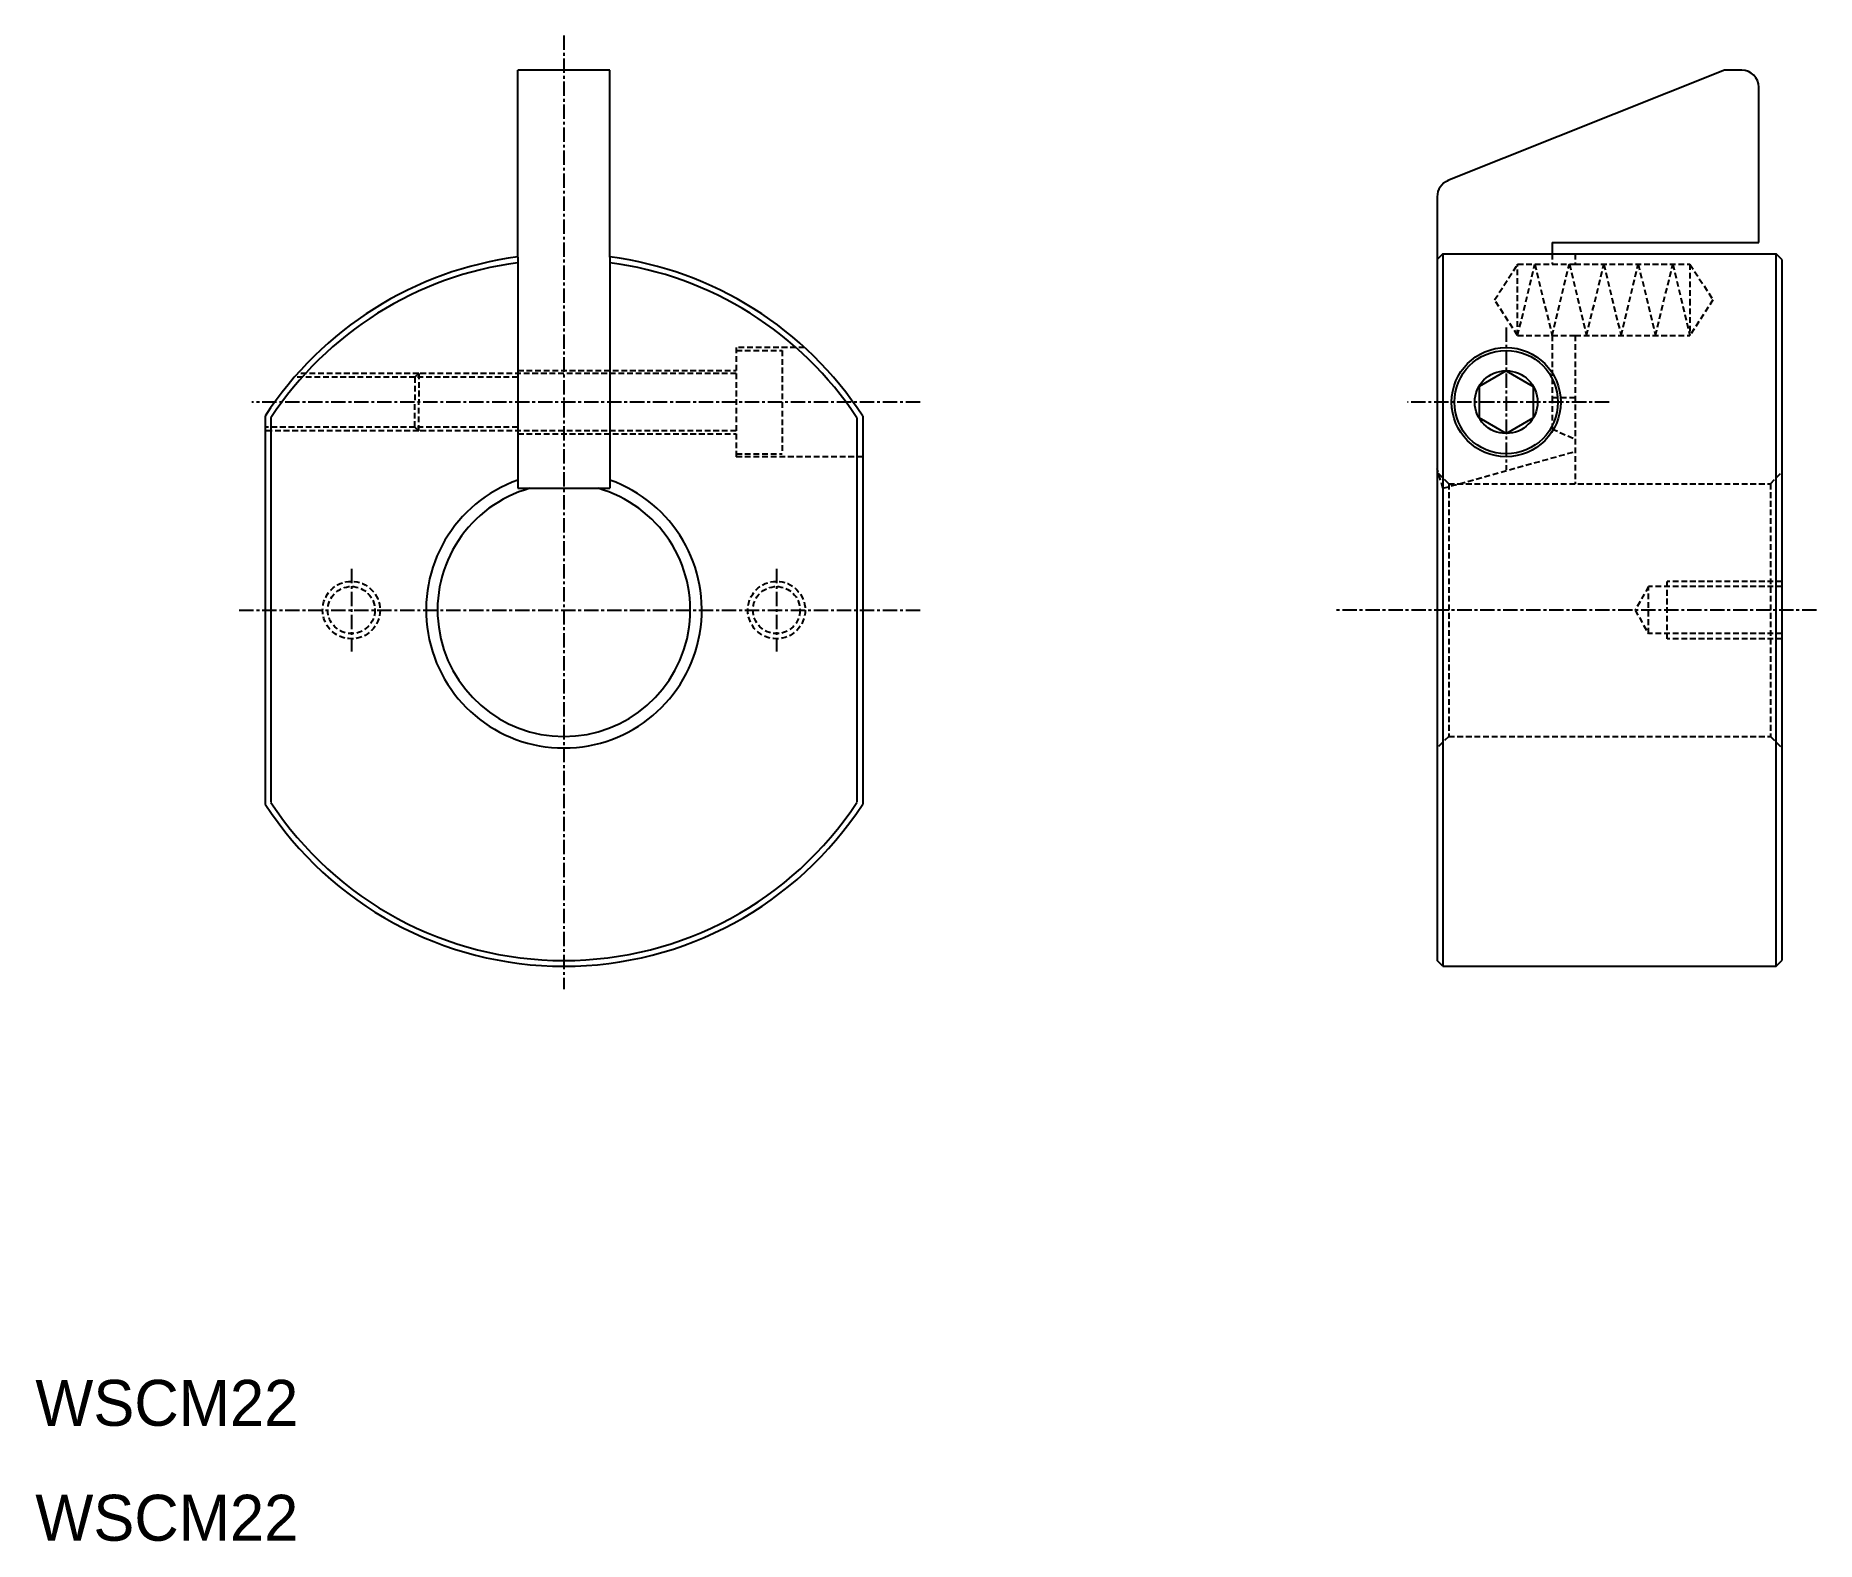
# Model space of a CAD drawing. Extents: x 10 to 165, y 10 to 141.
import ezdxf

# ---------------------------------------------------------------- set-up
doc = ezdxf.new("R2010")
doc.units = 0
doc.linetypes.add('CENTER', pattern=[2, 1.25, -0.25, 0.25, -0.25])
doc.linetypes.add('DASHED', pattern=[0.75, 0.5, -0.25])
doc.layers.get('0').update_dxf_attribs({"linetype": 'CONTINUOUS'})
doc.layers.add('CENTER', color=1, linetype='CENTER')

msp = doc.modelspace()

# ---------------------------------------------------------------- linework, layer by layer
at = {"color": 7, "linetype": 'CONTINUOUS'}
for p, q in [((52, 121.73), (52, 138)), ((60, 138), (52, 138)), ((60, 121.73), (60, 138)), ((157, 138), (132.94, 128.38)), ((158.5, 138), (157, 138)), ((160, 123), (160, 136.5)), ((132, 126.98), (132, 121.5)), ((142, 123), (160, 123)), ((142, 123), (142, 122)), ((52, 121.73), (52, 101.6)), ((60, 121.73), (60, 101.6)), ((132.5, 122), (132, 121.5)), ((132, 121.5), (132, 60.5)), ((132.5, 122), (142, 122)), ((132.5, 122), (132.5, 60)), ((142, 122), (161.5, 122)), ((162, 121.5), (161.5, 122)), ((161.5, 60), (161.5, 122)), ((162, 121.5), (162, 60.5)), ((138, 111.83), (135.64, 110.46)), ((138, 111.83), (140.36, 110.46)), ((135.64, 110.46), (135.64, 107.74)), ((140.36, 110.46), (140.36, 107.74)), ((30, 107.88), (30, 74.12)), ((30.5, 107.73), (30.5, 74.27)), ((81.5, 107.73), (81.5, 74.27)), ((82, 107.88), (82, 74.12)), ((138, 106.37), (135.64, 107.74)), ((138, 106.37), (140.36, 107.74)), ((52, 101.6), (53.06, 101.6)), ((53.06, 101.6), (58.94, 101.6)), ((58.94, 101.6), (60, 101.6)), ((132.5, 60), (132, 60.5)), ((161.5, 60), (162, 60.5)), ((132.5, 60), (161.5, 60))]:
    msp.add_line(p, q, dxfattribs=at)
at = {"color": 3, "linetype": 'DASHED'}
for p, q in [((137, 118), (139, 121.1)), ((139, 114.9), (139, 121.1)), ((139, 114.9), (140.5, 121.1)), ((139, 121.1), (142, 121.1)), ((140.5, 121.1), (142, 114.9)), ((142, 122), (142, 121.1)), ((142, 114.9), (143.5, 121.1)), ((142, 121.1), (144, 121.1)), ((143.5, 121.1), (145, 114.9)), ((144, 122), (144, 121.1)), ((144, 121.1), (154, 121.1)), ((145, 114.9), (146.5, 121.1)), ((146.5, 121.1), (148, 114.9)), ((148, 114.9), (149.5, 121.1)), ((149.5, 121.1), (151, 114.9)), ((151, 114.9), (152.5, 121.1)), ((152.5, 121.1), (154, 114.9)), ((154, 121.1), (154, 118)), ((154, 121.1), (156, 118)), ((139, 114.9), (137, 118)), ((156, 118), (154, 114.9)), ((154, 118), (154, 114.9)), ((139, 114.9), (142, 114.9)), ((142, 114.9), (142, 109.5)), ((142, 114.9), (144, 114.9)), ((144, 114.9), (154, 114.9)), ((144, 114.9), (144, 102)), ((71, 113.85), (71, 104.35)), ((76.95, 113.85), (71, 113.85)), ((71, 113.6), (75, 113.6)), ((75, 113.6), (75, 104.6)), ((43.36, 111.6), (32.83, 111.6)), ((43.36, 111.6), (43.04, 111.27)), ((71, 111.6), (43.36, 111.6)), ((43.36, 111.6), (43.36, 109.1)), ((52, 111.85), (71, 111.85)), ((43.04, 111.27), (32.54, 111.27)), ((52, 111.27), (43.04, 111.27)), ((43.04, 111.27), (43.04, 109.1)), ((43.04, 106.93), (43.04, 109.1)), ((43.36, 106.6), (43.36, 109.1)), ((142, 109.5), (142, 106.77)), ((142, 109.5), (144, 109.5)), ((43.04, 106.93), (30, 106.93)), ((43.36, 106.6), (30, 106.6)), ((52, 106.93), (43.04, 106.93)), ((43.36, 106.6), (43.04, 106.93)), ((71, 106.6), (43.36, 106.6)), ((52, 106.35), (71, 106.35)), ((142, 106.77), (144, 105.89)), ((71, 104.6), (75, 104.6)), ((82, 104.35), (71, 104.35)), ((132.5, 101.6), (144, 104.8)), ((132.5, 101.6), (132, 103.33)), ((133, 102), (132, 103)), ((161, 102), (162, 103)), ((133, 102), (161, 102)), ((133, 102), (133, 80)), ((161, 102), (161, 80)), ((150.4, 93.05), (149.22, 91)), ((162, 93.05), (150.4, 93.05)), ((150.4, 88.95), (150.4, 93.05)), ((152, 88.5), (152, 93.5)), ((162, 93.5), (152, 93.5)), ((149.22, 91), (150.4, 88.95)), ((162, 88.95), (150.4, 88.95)), ((162, 88.5), (152, 88.5)), ((133, 80), (132, 79)), ((133, 80), (161, 80)), ((161, 80), (162, 79))]:
    msp.add_line(p, q, dxfattribs=at)
at = {"color": 7, "linetype": 'CONTINUOUS'}
for radius in [4.75, 4.5, 2.73]:
    msp.add_circle((138, 109.1), radius, dxfattribs=at)
at = {"color": 3, "linetype": 'DASHED'}
for centre, radius in [((37.5, 91), 2.5), ((37.5, 91), 2.05), ((74.5, 91), 2.5), ((74.5, 91), 2.05)]:
    msp.add_circle(centre, radius, dxfattribs=at)
at = {"color": 7, "linetype": 'CONTINUOUS'}
for centre, radius, start, end in [((158.5, 136.5), 1.5, 0, 90), ((133.5, 126.98), 1.5, 111.8014, 180), ((56, 91), 31, 97.4137, 147.0041), ((56, 91), 30.5, 97.5359, 146.727), ((56, 91), 31, 32.9959, 82.5863), ((56, 91), 30.5, 33.273, 82.4641), ((56, 91), 12, 109.4712, 70.5288), ((56, 91), 11, 105.4987, 74.5013), ((56, 91), 31, 212.9959, 327.0041), ((56, 91), 30.5, 213.273, 326.727)]:
    msp.add_arc(centre, radius, start, end, dxfattribs=at)
at = {"layer": 'CENTER', "color": 1, "linetype": 'CENTER'}
for p, q in [((56, 141), (56, 58)), ((138, 115.6), (138, 103.21)), ((87, 109.1), (28.84, 109.1)), ((146.98, 109.1), (129.42, 109.1)), ((37.5, 94.59), (37.5, 87.41)), ((74.5, 94.59), (74.5, 87.41)), ((27.75, 91), (87, 91)), ((165, 91), (123.23, 91))]:
    msp.add_line(p, q, dxfattribs=at)

# ---------------------------------------------------------------- texts
at = {"color": 7, "linetype": 'CONTINUOUS'}
for p in [(10, 20), (10, 10)]:
    msp.add_text('WSCM22', height=4, dxfattribs=at).set_placement(p)

doc.saveas('drawing.dxf')
